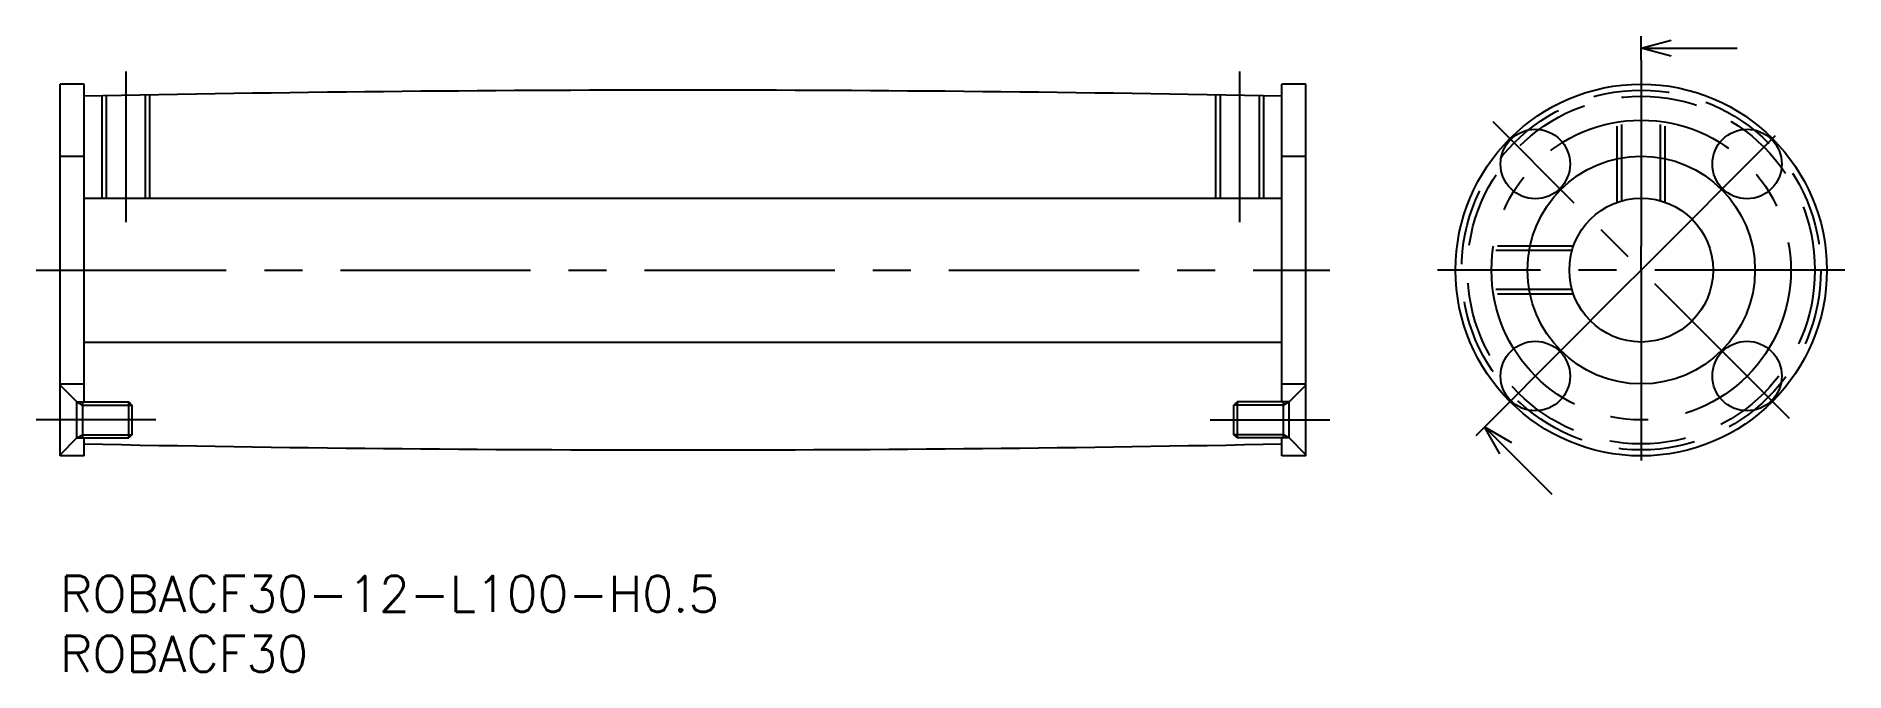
# Model space of a CAD drawing. Extents: x -2 to 149, y -8 to 45.
import ezdxf

# ---------------------------------------------------------------- set-up
doc = ezdxf.new("R2010")
doc.units = 0
doc.header["$LTSCALE"] = 0.5
doc.linetypes.add('CENTER', pattern=[50.8, 31.75, -6.35, 6.35, -6.35])
doc.linetypes.add('DASHED', pattern=[19.05, 12.7, -6.35])
doc.layers.get('0').update_dxf_attribs({"linetype": 'CONTINUOUS'})
for name, color, linetype in [('MSM_CENTER', 1, 'CENTER'), ('MSM_CONTINUOUS', 7, 'CONTINUOUS'), ('MSM_DASHED', 4, 'DASHED'), ('MSM_NARROW', 5, 'CONTINUOUS'), ('MSM_PART_NUMBER', 7, 'CONTINUOUS')]:
    doc.layers.add(name, color=color, linetype=linetype)
doc.styles.get("Standard").update_dxf_attribs({"font": 'txt.shx', "height": 3, "bigfont": 'bigfont.shx'})

msp = doc.modelspace()

# ---------------------------------------------------------------- linework, layer by layer
at = {"color": 0, "linetype": 'BYBLOCK'}
for p, q in [((132, 44), (134.5, 44.67)), ((134.5, 43.33), (132, 44)), ((132, 44), (140, 44)), ((120.21, 10.18), (118.92, 12.42)), ((118.92, 12.42), (121.16, 11.12)), ((118.92, 12.42), (124.54, 6.8))]:
    msp.add_line(p, q, dxfattribs=at)
at = {"layer": 'MSM_CENTER'}
for p, q in [((132, 43), (132, 27.5)), ((5.5, 29.5), (5.5, 42.07)), ((98.5, 29.5), (98.5, 42.07)), ((144.37, 13.13), (119.63, 37.87)), ((132, 25.5), (144.37, 37.87)), ((-2, 25.5), (106, 25.5)), ((149, 25.5), (115, 25.5)), ((132, 25.5), (132, 8.5)), ((119.63, 13.13), (130.59, 24.09)), ((8, 13), (-2, 13)), ((96, 13), (106, 13))]:
    msp.add_line(p, q, dxfattribs=at)
msp.add_circle((132, 25.5), 12.5, dxfattribs=at)
at = {"layer": 'MSM_CONTINUOUS'}
for p, q in [((132, 43), (132, 45)), ((0, 10), (0, 41)), ((2, 41), (0, 41)), ((2, 14.5), (2, 41)), ((104, 41), (102, 41)), ((102, 14.5), (102, 41)), ((104, 10), (104, 41)), ((3.88, 31.5), (3.88, 40.04)), ((7.12, 31.5), (7.12, 40.1)), ((96.88, 31.5), (96.88, 40.1)), ((100.12, 31.5), (100.12, 40.04)), ((0, 35), (2, 35)), ((102, 35), (104, 35)), ((2, 31.5), (102, 31.5)), ((132, 25.5), (132, 27.5)), ((130.59, 24.09), (132, 25.5)), ((2, 19.5), (102, 19.5)), ((0, 16), (2, 16)), ((0, 15.9), (1.4, 14.5)), ((102, 16), (104, 16)), ((104, 15.9), (102.6, 14.5)), ((1.4, 11.5), (1.4, 14.5)), ((1.4, 14.5), (5.73, 14.5)), ((1.87, 14.5), (1.87, 11.5)), ((5.73, 11.5), (5.73, 14.5)), ((5.73, 14.5), (6, 14.23)), ((6, 14.23), (6, 11.77)), ((98, 14.23), (98.27, 14.5)), ((98, 11.77), (98, 14.23)), ((98.27, 14.5), (98.27, 11.5)), ((102.6, 14.5), (98.27, 14.5)), ((102.13, 11.5), (102.13, 14.5)), ((102.6, 11.5), (102.6, 14.5)), ((118.21, 11.71), (119.63, 13.13)), ((0, 10.1), (1.4, 11.5)), ((1.4, 11.5), (5.73, 11.5)), ((2, 10), (2, 11.5)), ((6, 11.77), (5.73, 11.5)), ((98.27, 11.5), (98, 11.77)), ((102.6, 11.5), (98.27, 11.5)), ((102, 10), (102, 11.5)), ((104, 10.1), (102.6, 11.5)), ((2, 10), (0, 10)), ((104, 10), (102, 10))]:
    msp.add_line(p, q, dxfattribs=at)
for centre, radius in [((132, 25.5), 15.5), ((123.16, 34.34), 2.9), ((140.84, 34.34), 2.9), ((132, 25.5), 9.5), ((132, 25.5), 6), ((123.16, 16.66), 2.9), ((140.84, 16.66), 2.9)]:
    msp.add_circle(centre, radius, dxfattribs=at)
for centre, start, end in [((52, -2459.75), 88.85412, 91.14588), ((52, 2510.75), 268.85412, 271.14588)]:
    msp.add_arc(centre, 2500.25, start, end, dxfattribs=at)
at = {"layer": 'MSM_DASHED'}
for p, q in [((130, 31.16), (130, 39.86)), ((130.38, 31.28), (130.38, 39.91)), ((133.62, 31.28), (133.62, 39.91)), ((134, 31.16), (134, 39.86)), ((126.34, 27.5), (117.64, 27.5)), ((126.22, 27.12), (117.59, 27.12)), ((126.22, 23.88), (117.59, 23.88)), ((126.34, 23.5), (117.64, 23.5))]:
    msp.add_line(p, q, dxfattribs=at)
for radius in [15, 14.5]:
    msp.add_circle((132, 25.5), radius, dxfattribs=at)
at = {"layer": 'MSM_NARROW'}
for p, q in [((3.5, 31.5), (3.5, 40.03)), ((7.5, 31.5), (7.5, 40.1)), ((96.5, 31.5), (96.5, 40.1)), ((100.5, 31.5), (100.5, 40.03)), ((1.4, 14.5), (1.87, 14.23)), ((1.87, 14.23), (6, 14.23)), ((102.13, 14.23), (98, 14.23)), ((102.6, 14.5), (102.13, 14.23)), ((1.4, 11.5), (1.87, 11.77)), ((1.87, 11.77), (6, 11.77)), ((102.13, 11.77), (98, 11.77)), ((102.6, 11.5), (102.13, 11.77))]:
    msp.add_line(p, q, dxfattribs=at)

# ---------------------------------------------------------------- texts
at = {"layer": 'MSM_PART_NUMBER', "linetype": 'CONTINUOUS'}
for s, p in [('ROBACF30-12-L100-H0.5', (0, -3)), ('ROBACF30', (0, -8))]:
    msp.add_text(s, height=3, dxfattribs=at).set_placement(p)

doc.saveas('drawing.dxf')
